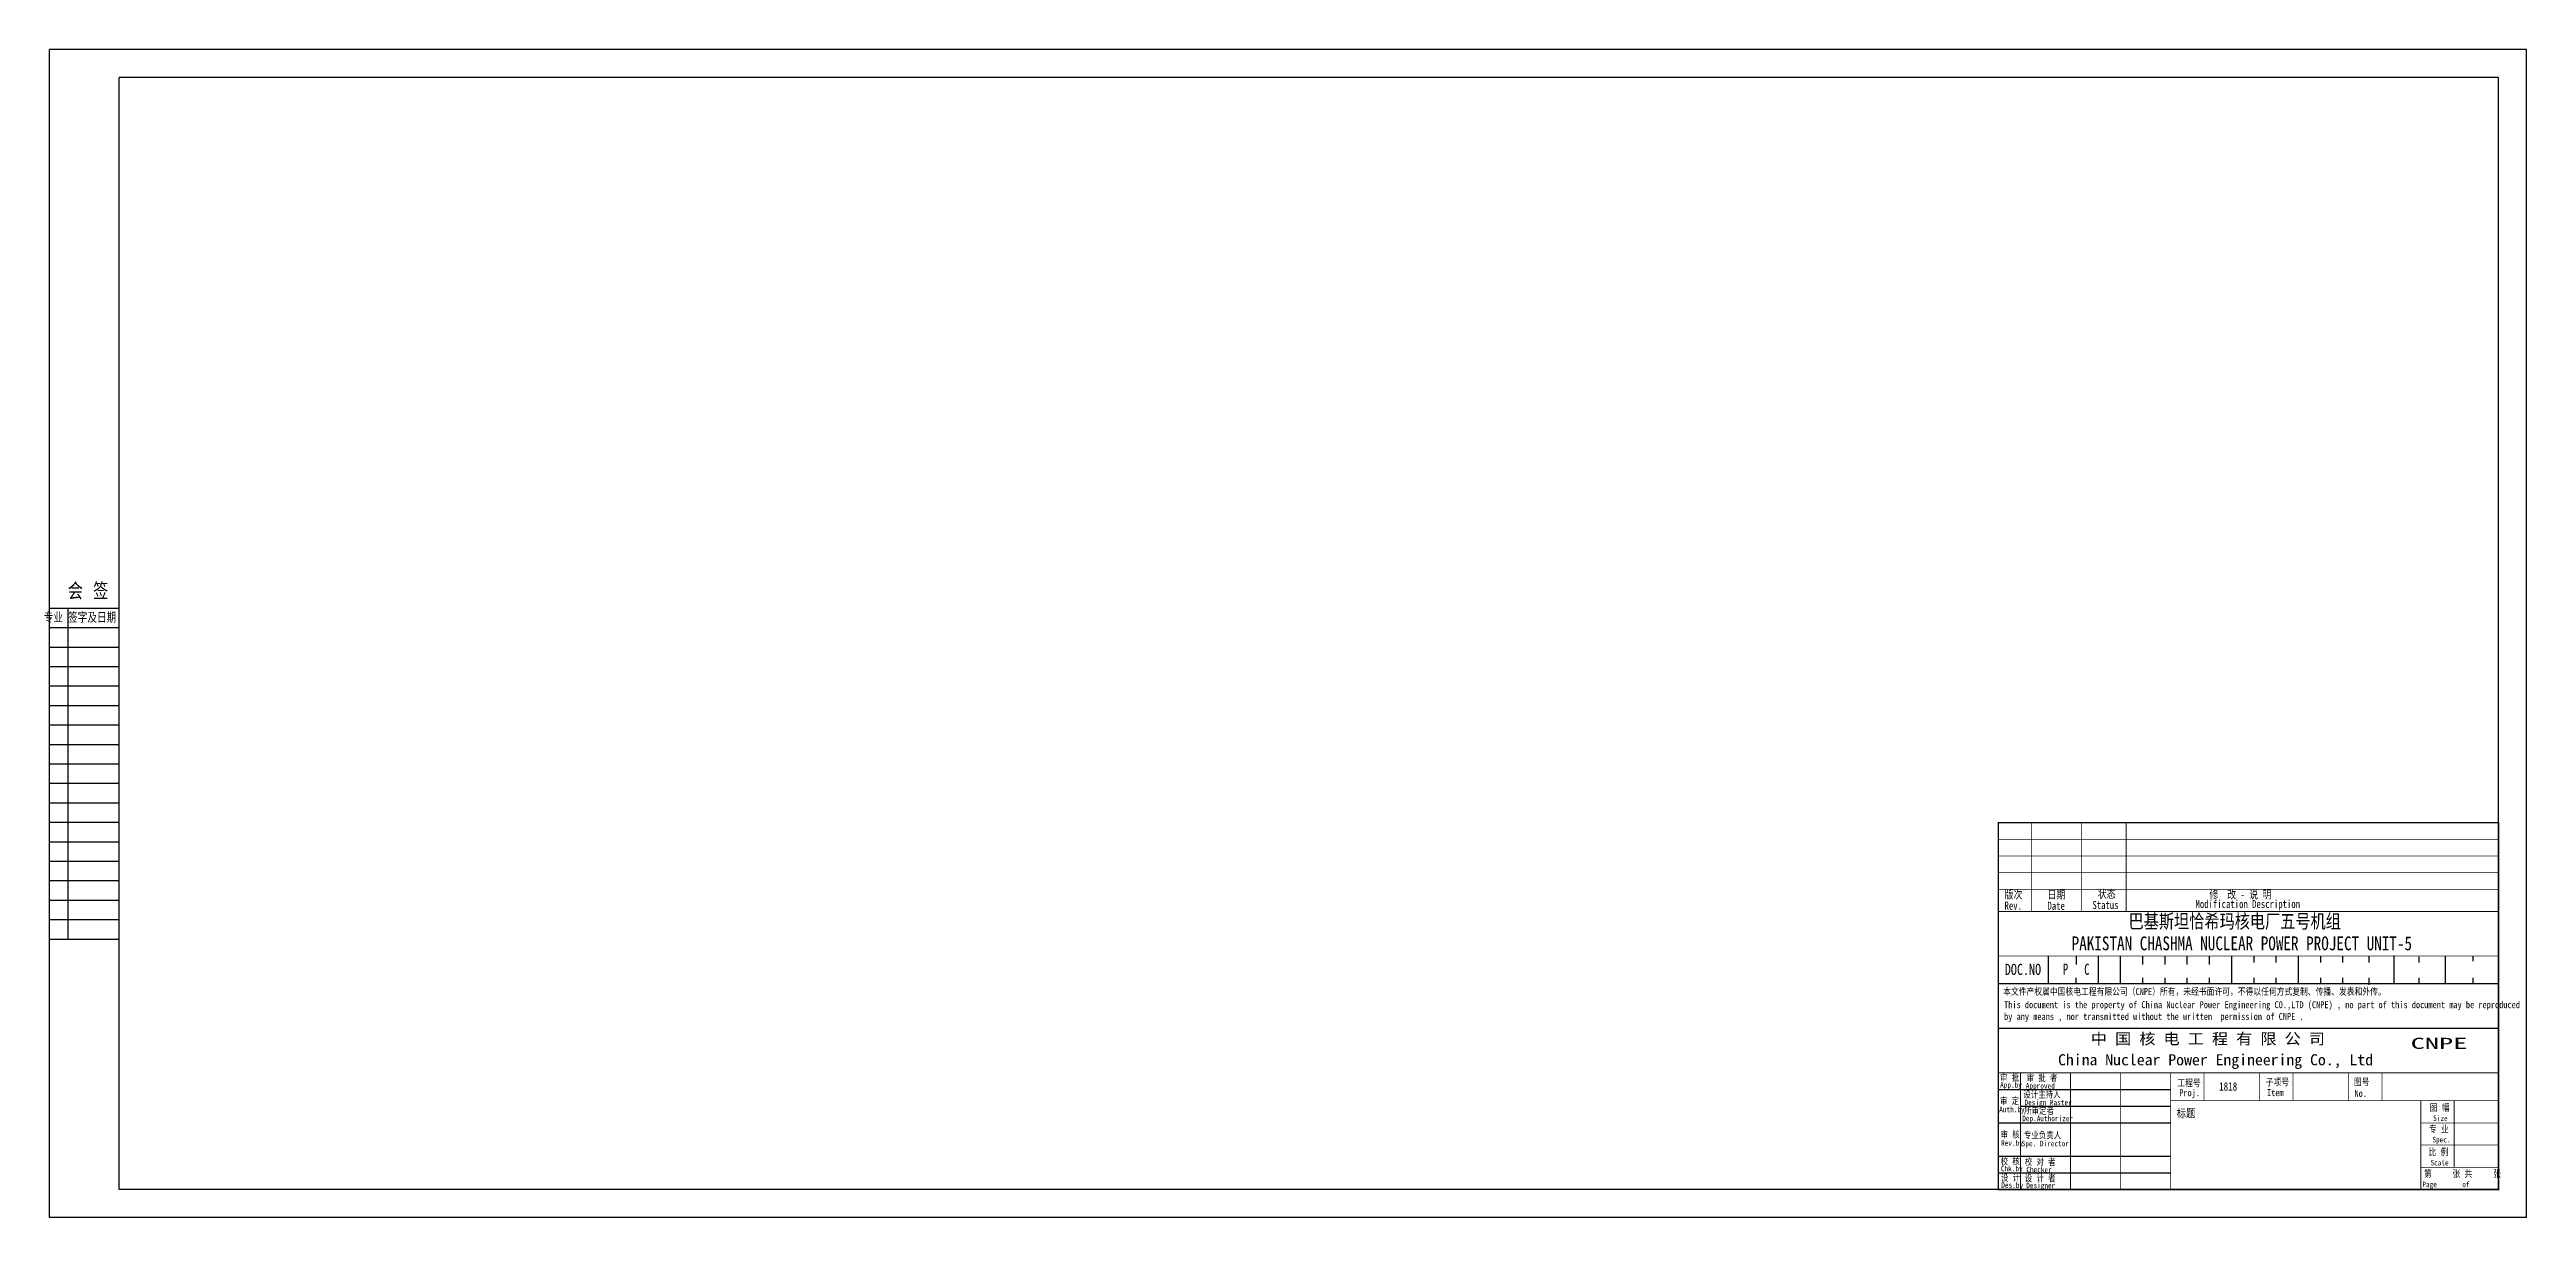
# Model space of a CAD drawing. Extents: x 631 to 1522, y -441 to -21.
import ezdxf
from ezdxf.enums import TextEntityAlignment as Align

# ---------------------------------------------------------------- set-up
doc = ezdxf.new("R2010")
doc.units = 0
doc.header["$MEASUREMENT"] = 0
for name, color, linetype in [('1', 7, 'Continuous'), ('GT_1', 7, 'Continuous'), ('PUB_TEXT', 7, 'Continuous'), ('图框', 4, 'Continuous')]:
    doc.layers.add(name, color=color, linetype=linetype)
doc.styles.add('HZ', font='ROMANS', dxfattribs={"width": 0.7, "bigfont": 'HZTXT'})
doc.styles.add('ROMAND', font='romand.shx', dxfattribs={"width": 0.7, "height": 200, "bigfont": 'OCHINESE.shx'})
doc.styles.add('宋体', font='', dxfattribs={"width": 0.7})
doc.styles.add('汉字', font='', dxfattribs={"width": 0.8, "height": 4})
doc.styles.get('宋体').set_extended_font_data('SimSun')
doc.styles.get('汉字').set_extended_font_data('FangSong_GB2312')

# ---------------------------------------------------------------- blocks, each defined once
blk = doc.blocks.new('会签')
at = {"color": 0}
for p, q in [((3629.69, -1305.73), (3604.69, -1305.73)), ((3611.37, -1424.73), (3611.37, -1305.73)), ((3629.69, -1312.73), (3604.69, -1312.73)), ((3629.69, -1319.73), (3604.69, -1319.73)), ((3629.69, -1326.73), (3604.69, -1326.73)), ((3629.69, -1333.73), (3604.69, -1333.73)), ((3629.69, -1340.73), (3604.69, -1340.73)), ((3629.69, -1347.73), (3604.69, -1347.73)), ((3629.69, -1354.73), (3604.69, -1354.73)), ((3629.69, -1361.73), (3604.69, -1361.73)), ((3629.69, -1368.73), (3604.69, -1368.73)), ((3629.69, -1375.73), (3604.69, -1375.73)), ((3629.69, -1382.73), (3604.69, -1382.73)), ((3629.69, -1389.73), (3604.69, -1389.73)), ((3629.69, -1396.73), (3604.69, -1396.73)), ((3629.69, -1403.73), (3604.69, -1403.73)), ((3629.69, -1410.73), (3604.69, -1410.73)), ((3629.69, -1417.73), (3604.69, -1417.73)), ((3629.69, -1424.73), (3604.69, -1424.73))]:
    blk.add_line(p, q, dxfattribs=at)
for s, height, style, width, p in [('会 签  ', 6, 'HZ', 0.9, (3622.23, -1302.52)), ('专业 签字及日期', 3.8, 'ROMAND', 0.7, (3615.64, -1310.89))]:
    blk.add_text(s, height=height, dxfattribs=dict(at, style=style, width=width)).set_placement(p, align=Align.CENTER)

msp = doc.modelspace()

# ---------------------------------------------------------------- linework, layer by layer
at = {"linetype": 'Continuous'}
msp.add_line((1350.22, -346.81), (1350.22, -356.81), dxfattribs=at)
msp.add_line((1360.22, -346.81), (1360.22, -349.81))
at = {"layer": '1'}
for p, q in [((1511.89, -325.45), (1511.89, -325.45)), ((1511.89, -325.45), (1511.89, -325.45)), ((1511.89, -325.45), (1511.89, -325.45)), ((1511.89, -325.45), (1511.89, -325.45)), ((1368.22, -356.81), (1368.22, -346.81)), ((1376.22, -356.81), (1376.22, -346.81)), ((1384.22, -349.81), (1384.22, -346.81)), ((1392.22, -349.81), (1392.22, -346.81)), ((1400.22, -349.81), (1400.22, -346.81)), ((1408.22, -349.81), (1408.22, -346.81)), ((1416.22, -356.81), (1416.22, -346.81)), ((1424.22, -349.1), (1424.22, -346.81)), ((1432.22, -349.1), (1432.22, -346.81)), ((1440.22, -356.81), (1440.22, -346.81)), ((1448.22, -349.1), (1448.22, -346.81)), ((1456.22, -349.1), (1456.22, -346.81)), ((1465.59, -349.1), (1465.59, -346.81)), ((1474.59, -356.6), (1474.59, -346.6)), ((1483.59, -349.1), (1483.59, -347.1)), ((1493.09, -356.81), (1493.09, -346.81)), ((1503.09, -348.6), (1503.09, -346.71)), ((1360.22, -347.81), (1360.22, -347.81)), ((1360.22, -356.81), (1360.22, -354.6)), ((1384.22, -356.81), (1384.22, -354.6)), ((1392.22, -356.81), (1392.22, -354.6)), ((1400.22, -356.81), (1400.22, -354.6)), ((1408.22, -356.81), (1408.22, -354.6)), ((1424.22, -356.81), (1424.22, -354.6)), ((1432.22, -356.81), (1432.22, -354.6)), ((1448.22, -356.81), (1448.22, -354.6)), ((1456.22, -356.81), (1456.22, -354.6)), ((1465.59, -357.1), (1465.59, -354.6)), ((1483.59, -356.6), (1483.59, -354.6)), ((1503.09, -356.6), (1503.09, -354.6)), ((1512.22, -356.81), (1332.22, -356.81)), ((1512.22, -430.81), (1332.22, -430.81)), ((1512.22, -430.81), (1332.22, -430.81)), ((1512.22, -430.81), (1332.22, -430.81)), ((1512.22, -430.81), (1332.22, -430.81)), ((1512.22, -430.81), (1332.22, -430.81))]:
    msp.add_line(p, q, dxfattribs=at)
at = {"layer": '1', "color": 7, "ltscale": 0.8}
msp.add_line((1332.22, -334.92), (1332.22, -396.42), dxfattribs=at)
at = {"layer": '1', "color": 7}
for p, q in [((1511.92, -340.57), (1511.92, -340.57)), ((1511.92, -340.57), (1511.92, -340.57)), ((1511.92, -340.57), (1511.92, -340.57)), ((1511.92, -340.57), (1511.92, -340.57)), ((1332.22, -394.81), (1394.22, -394.81)), ((1340.22, -400.81), (1394.22, -400.81)), ((1332.22, -406.81), (1394.22, -406.81)), ((1332.22, -418.81), (1394.22, -418.81)), ((1332.22, -424.81), (1394.22, -424.81)), ((1512.22, -430.81), (1332.22, -430.81)), ((1512.22, -430.81), (1332.22, -430.81)), ((1512.22, -430.81), (1332.22, -430.81))]:
    msp.add_line(p, q, dxfattribs=at)
at = {"layer": '1', "color": 7, "const_width": 0.5}
for points in [[(1332.22, -430.81), (1512.22, -430.81), (1512.22, -298.81), (1332.22, -298.81)], [(1332.22, -372.81), (1512.22, -372.81), (1512.22, -430.81), (1332.22, -430.81)]]:
    msp.add_lwpolyline(points, close=True, dxfattribs=at)
at = {"layer": '1', "color": 7}
for points, const_width in [([(1344.22, -298.81), (1344.22, -330.81)], 0.3), ([(1362.22, -298.81), (1362.22, -330.81)], 0.3), ([(1378.22, -298.81), (1378.22, -330.81)], 0.3), ([(1332.22, -304.81), (1512.22, -304.81)], 0.3), ([(1332.22, -310.81), (1512.22, -310.81)], 0.3), ([(1332.22, -316.81), (1512.22, -316.81)], 0.3), ([(1332.22, -322.81), (1512.22, -322.81)], 0.3), ([(1332.22, -330.81), (1512.22, -330.81)], 0.3), ([(1332.22, -346.81), (1512.22, -346.81)], 0.3), ([(1350.22, -346.81), (1350.22, -356.81)], 0.3), ([(1332.22, -356.81), (1512.22, -356.81)], 0.3), ([(1332.22, -356.81), (1512.22, -356.81)], 0.3), ([(1332.22, -388.81), (1512.22, -388.81)], 0.3), ([(1340.22, -388.81), (1340.22, -430.81)], 0.3), ([(1358.22, -388.81), (1358.22, -430.81)], 0.3), ([(1376.22, -388.81), (1376.22, -430.81)], 0.3), ([(1394.22, -388.81), (1394.22, -430.81)], 0.3), ([(1406.22, -388.81), (1406.22, -398.81)], 0.25), ([(1426.22, -388.81), (1426.22, -398.81)], 0.25), ([(1438.22, -388.81), (1438.22, -398.81)], 0.25), ([(1458.22, -388.81), (1458.22, -398.81)], 0.25), ([(1470.22, -388.81), (1470.22, -398.81)], 0.25), ([(1394.22, -398.81), (1512.22, -398.81)], 0.3), ([(1484.22, -398.81), (1484.22, -430.81)], 0.3), ([(1496.22, -398.81), (1496.22, -422.81)], 0.25), ([(1512.22, -406.81), (1484.22, -406.81)], 0.25), ([(1512.22, -414.81), (1484.22, -414.81)], 0.25), ([(1512.22, -422.81), (1484.22, -422.81)], 0.25)]:
    msp.add_lwpolyline(points, dxfattribs=dict(at, const_width=const_width))
at = {"layer": '1', "const_width": 0.3}
msp.add_lwpolyline([(1340.22, -388.81), (1340.22, -430.81)], dxfattribs=at)
at = {"layer": 'GT_1'}
for p, q in [((1522.22, -20.81), (631.22, -20.81)), ((631.22, -440.81), (631.22, -20.81)), ((1522.22, -440.81), (1522.22, -20.81)), ((1522.22, -440.81), (631.22, -440.81))]:
    msp.add_line(p, q, dxfattribs=at)
at = {"layer": 'GT_1', "color": 1}
for p, q in [((1512.22, -30.81), (656.22, -30.81)), ((656.22, -430.81), (656.22, -30.81)), ((1512.22, -430.81), (1512.22, -30.81)), ((1512.22, -430.81), (656.22, -430.81))]:
    msp.add_line(p, q, dxfattribs=at)
at = {"layer": '图框'}
msp.add_line((1512.22, -430.81), (1332.22, -430.81), dxfattribs=at)
msp.add_line((1512.22, -430.81), (1332.22, -430.81), dxfattribs=at)
msp.add_line((1512.22, -430.81), (1332.22, -430.81), dxfattribs=at)
msp.add_line((1512.22, -430.81), (1332.22, -430.81), dxfattribs=at)
msp.add_line((1512.22, -430.81), (1332.22, -430.81), dxfattribs=at)

# ---------------------------------------------------------------- block references
at = {"color": 0}
msp.add_blockref('会签', (-2973.46, 1083.92), dxfattribs=at)

# ---------------------------------------------------------------- texts
at = {"linetype": 'Continuous', "char_height": 4, "attachment_point": 5, "style": '宋体'}
for s, width, insert in [('P', 5.7748, (1356.43, -351.53)), ('C', 6.7601, (1364.09, -351.6))]:
    msp.add_mtext_dynamic_manual_height_columns(s, width=width, gutter_width=1, heights=[0], dxfattribs=dict(at, insert=insert))
at = {"layer": '1', "style": '汉字', "width": 0.8}
for s, height, p in [('版次', 2.88, (1334.47, -326.15)), ('Rev.', 2.88, (1334.47, -330.12)), ('Date', 2.88, (1349.92, -330.18)), ('日期 ', 2.88, (1349.92, -326.15)), ('Status', 2.88, (1366.09, -329.9)), ('状态', 2.88, (1368.01, -325.94)), ('Modification Description', 2.88, (1403.17, -329.53)), ('修  改 - 说 明', 2.88, (1408.18, -326.1)), ('巴基斯坦恰希玛核电厂五号机组', 5, (1379.08, -336.8)), ('PAKISTAN CHASHMA NUCLEAR POWER PROJECT UNIT-5', 5, (1358.61, -344.74)), ('审 批', 2.4, (1332.87, -391.8)), ('审 批 者', 2.4, (1342.44, -391.88)), ('Auth.by', 2, (1332.55, -402.97)), ('App.by', 2, (1332.89, -394.13)), ('审 定', 2.4, (1332.82, -400.09)), ('设计主持人', 2.4, (1341.21, -397.77)), ('所审定者', 2.4, (1341.53, -403.64)), ('Design Master', 2, (1341.65, -400.45)), ('Approved', 2, (1342.12, -394.47)), ('Proj.', 2.5, (1397.32, -397.2)), ('Item', 2.5, (1428.89, -397.17)), ('No.', 2.5, (1460.37, -397.45)), ('图 幅', 2.5, (1487.42, -402.54)), ('审 核', 2.4, (1333.06, -412.15)), ('Dep.Authorizer', 2, (1340.84, -406.21)), ('专业负责人', 2.4, (1341.42, -412.38)), ('标题', 3, (1396.4, -404.85)), ('专 业', 2.5, (1487.14, -410.23)), ('Size', 2, (1488.67, -406.14)), ('Rev.by', 2, (1333.23, -415.03)), ('Spe. Director', 2, (1340.65, -415.23)), ('比 例', 2.5, (1487.01, -418.52)), ('Spec.', 2, (1488.39, -413.83)), ('校 核', 2.4, (1333.07, -421.78)), ('设 计', 2.4, (1333.15, -427.72)), ('Chk.by', 2, (1333.16, -424.23)), ('校 对 者', 2.4, (1341.75, -422.02)), ('设 计 者', 2.4, (1341.75, -427.87)), ('Checker', 2, (1342.32, -424.59)), ('第     张 共     张', 2.5, (1485.37, -426.32)), ('Scale', 2, (1487.69, -422.12)), ('Des.by', 2, (1333.31, -430.17)), ('Designer', 2, (1342.28, -430.29)), ('Page       of  ', 2, (1484.77, -429.92))]:
    msp.add_text(s, height=height, dxfattribs=at).set_placement(p)
at = {"layer": '1', "color": 7, "style": '宋体', "width": 0.8}
msp.add_text('DOC.NO', height=4, dxfattribs=at).set_placement((1334.57, -353.6))
at = {"layer": '1', "ltscale": 0.8, "style": '汉字', "width": 0.8}
for s, height, p in [('本文件产权属中国核电工程有限公司（CNPE）所有，未经书面许可，不得以任何方式复制、传播、发表和外传。', 2.5, (1333.99, -360.81)), ('This document is the property of China Nuclear Power Engineering CO.,LTD (CNPE) , no part of this document may be reproduced ', 2.5, (1334.31, -365.55)), ('by any means , nor transmitted without the written  permission of CNPE .', 2.5, (1334.31, -369.79)), ('工程号', 2.5, (1396.64, -393.69)), ('子项号', 2.5, (1428.44, -393.37)), ('图号', 2.5, (1460.15, -393.3)), ('1818', 3, (1411.66, -395.19))]:
    msp.add_text(s, height=height, dxfattribs=at).set_placement(p)
at = {"layer": 'PUB_TEXT', "style": '汉字'}
for s, width, p, p2 in [('中 国 核 电 工 程 有 限 公 司', 1.049388, (1365.51, -378.55), (1449.74, -378.55)), ('China Nuclear Power Engineering Co., Ltd', 1.023647, (1353.72, -386.1), (1467.04, -386.1)), ('CNPE', 1.843009, (1480.56, -380.2), (1500.97, -380.2))]:
    msp.add_text(s, height=4, dxfattribs=dict(at, width=width)).set_placement(p, p2, align=Align.FIT)

doc.saveas('drawing.dxf')
